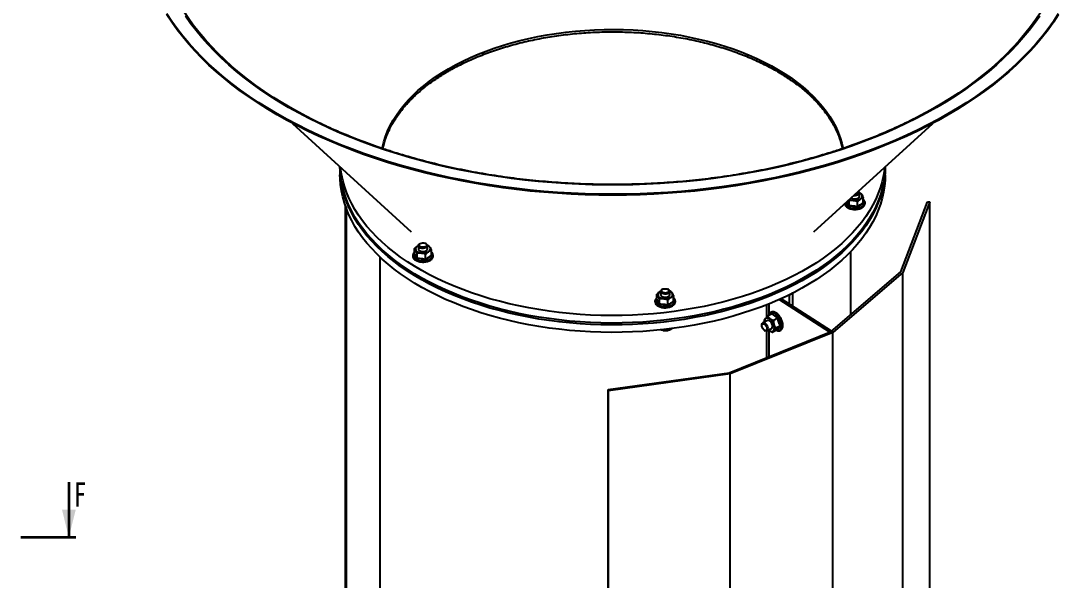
# Paper-space layout 'Sheet8' of a CAD drawing. Header units: millimetres. Extents: x 2 to 418, y 2 to 295.
# Drawn here: x 133.2 to 246.5, y 166.7 to 227.7 of the extents above; entities that cross this region are included whole.
import ezdxf

# ---------------------------------------------------------------- set-up
doc = ezdxf.new("R2010")
doc.units = ezdxf.units.MM
doc.linetypes.add('CENTER', pattern=[10.16, 6.35, -1.27, 1.27, -1.27])
doc.styles.add('SLDTEXTSTYLE0', font='TXT', dxfattribs={"width": 0.75})

psp = doc.layouts.new('Sheet8')

# ---------------------------------------------------------------- linework, layer by layer
at = {"color": 7, "linetype": 'Continuous', "lineweight": 25}
for p, q in [((162.89715, 216.555438), (175.851429, 204.744311)), ((219.798936, 204.744311), (232.753214, 216.555438)), ((168.075182, 211.755396), (168.075182, 210.938855)), ((227.575182, 210.938855), (227.575182, 211.755396)), ((224.133785, 208.666602), (224.106095, 208.671385)), ((224.763194, 208.607618), (224.763194, 208.945411)), ((225.18142, 207.877507), (225.18142, 208.414815)), ((168.664212, 207.535166), (168.66524, 207.535291)), ((168.664212, 207.535166), (168.767416, 207.252738)), ((168.664212, 123.839733), (168.664212, 207.535166)), ((168.767416, 207.252738), (168.768444, 207.252863)), ((168.767416, 123.557305), (168.767416, 207.252738)), ((223.63734, 207.585167), (223.63734, 208.122475)), ((224.555566, 207.474018), (224.555566, 208.011327)), ((229.259179, 200.351211), (232.18965, 208.013811)), ((232.433772, 207.982698), (229.493067, 200.293337)), ((232.18965, 208.013811), (232.433772, 207.982698)), ((232.433772, 126.328616), (232.433772, 207.982698)), ((176.209648, 202.359723), (176.209648, 202.897031)), ((176.522575, 203.18043), (176.632392, 203.228331)), ((176.627874, 203.205329), (176.627874, 202.867537)), ((176.835305, 203.444648), (176.774263, 203.409398)), ((177.481485, 203.409398), (177.420443, 203.444648)), ((177.627874, 202.867537), (177.627874, 203.205329)), ((178.046099, 202.137425), (178.046099, 202.674734)), ((172.436664, 201.986509), (172.436664, 124.106209)), ((176.161925, 202.314449), (176.208182, 202.353154)), ((176.50202, 201.845086), (176.50202, 202.382394)), ((177.420245, 201.733937), (177.420245, 202.271245)), ((223.825182, 195.692226), (223.825182, 202.591856)), ((221.677854, 193.851156), (229.259179, 200.351211)), ((229.493067, 200.293337), (221.859251, 193.748278)), ((229.493067, 118.639256), (229.493067, 200.293337)), ((203.072323, 198.24506), (202.960587, 198.195435)), ((203.065886, 198.220335), (203.065886, 197.882542)), ((203.273317, 198.459654), (203.212275, 198.424403)), ((203.919497, 198.424403), (203.858455, 198.459654)), ((204.065886, 197.882542), (204.065886, 198.220335)), ((204.214535, 198.226862), (204.148367, 198.217232)), ((202.599937, 197.329455), (202.646194, 197.368159)), ((202.64766, 197.374728), (202.64766, 197.912037)), ((202.940032, 196.860091), (202.940032, 197.397399)), ((203.858257, 196.748942), (203.858257, 197.28625)), ((204.484111, 197.152431), (204.484111, 197.689739)), ((221.535, 193.792981), (216.012363, 197.347573)), ((221.721109, 193.889343), (216.210033, 197.436495)), ((217.13072, 197.864579), (217.124407, 197.868643)), ((217.13072, 197.864579), (217.502938, 198.057305)), ((217.13072, 196.843903), (217.13072, 197.864579)), ((217.502938, 198.057305), (217.502237, 198.057756)), ((217.502938, 196.604329), (217.502938, 198.057305)), ((214.626871, 196.765698), (214.626871, 195.41041)), ((214.85807, 196.857966), (214.85807, 195.581787)), ((214.718351, 195.060201), (214.224278, 194.804382)), ((215.229243, 195.773971), (214.739381, 195.520333)), ((214.913548, 195.680044), (214.888623, 195.597606)), ((215.854746, 195.3298), (215.364884, 195.076162)), ((203.808708, 193.93814), (203.355595, 193.948973)), ((203.808708, 194.1155), (203.808708, 193.93814)), ((204.289009, 194.182701), (204.14041, 194.070371)), ((210.554331, 189.360046), (221.677854, 193.851156)), ((221.859251, 193.748278), (210.658711, 189.226072)), ((214.122104, 194.616138), (214.115174, 194.538717)), ((214.404155, 193.980596), (214.471379, 193.94157)), ((214.626871, 193.899814), (214.626871, 191.004329)), ((214.684075, 193.916358), (215.178148, 194.172177)), ((214.85807, 194.006448), (214.85807, 191.097676)), ((214.91881, 193.972675), (214.868082, 194.011632)), ((214.875411, 194.015427), (214.91881, 193.972675)), ((215.795867, 194.042773), (215.306005, 193.789135)), ((216.138058, 194.464202), (215.648196, 194.210563)), ((215.857134, 194.021884), (215.810024, 194.046638)), ((221.535, 193.792981), (221.721109, 193.889343)), ((221.721109, 193.888241), (221.721109, 193.889343)), ((221.859251, 112.094196), (221.859251, 193.748278)), ((197.334896, 187.532793), (210.554331, 189.360046)), ((210.658711, 189.226072), (197.39311, 187.392438)), ((210.658711, 107.571991), (210.658711, 189.226072)), ((197.39311, 187.392438), (197.334896, 187.532793)), ((197.334896, 105.878711), (197.334896, 187.532793)), ((197.39311, 105.738357), (197.39311, 187.392438))]:
    psp.add_line(p, q, dxfattribs=at)
at = {"color": 8, "linetype": 'Continuous', "lineweight": 25}
for p, q in [((225.18142, 207.91759), (225.229143, 207.82068)), ((178.046099, 202.177508), (178.093822, 202.080598)), ((204.484111, 197.192513), (204.531834, 197.095603)), ((215.172474, 195.744578), (215.261061, 195.843057))]:
    psp.add_line(p, q, dxfattribs=at)
at = {"color": 7, "linetype": 'Continuous', "lineweight": 35}
psp.add_line((138.487671, 177.42143), (138.487671, 171.42143), dxfattribs=at)
at = {"color": 7, "linetype": 'CENTER', "lineweight": 35}
psp.add_line((133.237671, 171.42143), (139.237671, 171.42143), dxfattribs=at)
at = {"color": 7, "linetype": 'Continuous', "lineweight": 25, "flags": 128}
for points in [[(244.665934, 228.857774), (244.543879, 228.664772), (244.00971, 227.866184), (243.43459, 227.077132), (242.81903, 226.298314), (242.163574, 225.530422), (241.468805, 224.774137), (240.735339, 224.030129), (239.963825, 223.299057), (239.154949, 222.58157), (238.309426, 221.878304), (237.428007, 221.189883), (236.511473, 220.516917), (235.560638, 219.860002), (234.576343, 219.219722), (233.559462, 218.596644), (232.510897, 217.99132), (231.431577, 217.404287), (230.678857, 217.014956)], [(246.454275, 228.483515), (245.918917, 227.671342), (245.342866, 226.868503), (244.72661, 226.075675), (244.070671, 225.293529), (243.375604, 224.522728), (242.641997, 223.763923), (241.87047, 223.017757), (241.061676, 222.28486), (240.2163, 221.565854), (239.335057, 220.861345), (238.418693, 220.171931), (237.467982, 219.498195), (236.48373, 218.840706), (235.466768, 218.200022), (234.417958, 217.576683), (233.338187, 216.971218), (232.228368, 216.384138), (231.089441, 215.815942), (229.922369, 215.267108), (228.728139, 214.738102), (227.507763, 214.229371), (226.262272, 213.741346), (224.99272, 213.274439), (223.700182, 212.829047), (222.385751, 212.405544), (221.05054, 212.00429), (219.695677, 211.625625), (218.32231, 211.269868), (216.9316, 210.937321), (215.524725, 210.628265), (214.102873, 210.342961), (212.667249, 210.081652), (211.219068, 209.844557), (209.759553, 209.631879), (208.289942, 209.443795), (206.811475, 209.280467), (205.325406, 209.142031), (203.83299, 209.028605), (202.335492, 208.940286), (200.834177, 208.877147), (199.330316, 208.839242), (197.825182, 208.826604), (196.320048, 208.839242), (194.816187, 208.877147), (193.314872, 208.940286), (191.817374, 209.028605), (190.324958, 209.142031), (188.838889, 209.280467), (187.360423, 209.443795), (185.890811, 209.631879), (184.431297, 209.844557), (182.983115, 210.081652), (181.547491, 210.342961), (180.12564, 210.628265), (178.718764, 210.937321), (177.328054, 211.269868), (175.954687, 211.625625), (174.599825, 212.00429), (173.264613, 212.405544), (171.950182, 212.829047), (170.657644, 213.274439), (169.388093, 213.741346), (168.142602, 214.229371), (166.922225, 214.738102), (165.727996, 215.267108), (164.560923, 215.815942), (163.421996, 216.384138), (162.312177, 216.971218), (161.232406, 217.576683), (160.183596, 218.200022), (159.166635, 218.840706), (158.182382, 219.498195), (157.231672, 220.171931), (156.315307, 220.861345), (155.434064, 221.565854), (154.588688, 222.28486), (153.779894, 223.017757), (153.008368, 223.763923), (152.27476, 224.522728), (151.579693, 225.293529), (150.923754, 226.075675), (150.307499, 226.868503), (149.731448, 227.671342), (149.196089, 228.483515)], [(246.454275, 228.381447), (245.918917, 227.569275), (245.342866, 226.766435), (244.72661, 225.973607), (244.070671, 225.191462), (243.375604, 224.420661), (242.641997, 223.661856), (241.87047, 222.915689), (241.061676, 222.182793), (240.2163, 221.463786), (239.335057, 220.759278), (238.418693, 220.069864), (237.467982, 219.396127), (236.48373, 218.738639), (235.466768, 218.097954), (234.417958, 217.474615), (233.338187, 216.86915), (232.228368, 216.282071), (231.089441, 215.713874), (229.922369, 215.16504), (228.728139, 214.636034), (227.507763, 214.127304), (226.262272, 213.639278), (224.99272, 213.172372), (223.700182, 212.726979), (222.385751, 212.303476), (221.05054, 211.902223), (219.695677, 211.523557), (218.32231, 211.1678), (216.9316, 210.835253), (215.524725, 210.526197), (214.102873, 210.240894), (212.667249, 209.979584), (211.219068, 209.74249), (209.759553, 209.529811), (208.289942, 209.341728), (206.811475, 209.178399), (205.325406, 209.039963), (203.83299, 208.926538), (202.335492, 208.838218), (200.834177, 208.775079), (199.330316, 208.737175), (197.825182, 208.724536), (196.320048, 208.737175), (194.816187, 208.775079), (193.314872, 208.838218), (191.817374, 208.926538), (190.324958, 209.039963), (188.838889, 209.178399), (187.360423, 209.341728), (185.890811, 209.529811), (184.431297, 209.74249), (182.983115, 209.979584), (181.547491, 210.240894), (180.12564, 210.526197), (178.718764, 210.835253), (177.328054, 211.1678), (175.954687, 211.523557), (174.599825, 211.902223), (173.264613, 212.303476), (171.950182, 212.726979), (170.657644, 213.172372), (169.388093, 213.639278), (168.142602, 214.127304), (166.922225, 214.636034), (165.727996, 215.16504), (164.560923, 215.713874), (163.421996, 216.282071), (162.312177, 216.86915), (161.232406, 217.474615), (160.183596, 218.097954), (159.166635, 218.738639), (158.182382, 219.396127), (157.231672, 220.069864), (156.315307, 220.759278), (155.434064, 221.463786), (154.588688, 222.182793), (153.779894, 222.915689), (153.008368, 223.661856), (152.27476, 224.420661), (151.579693, 225.191462), (150.923754, 225.973607), (150.307499, 226.766435), (149.731448, 227.569275), (149.196089, 228.381447)], [(165.927204, 216.542844), (165.047886, 216.97633), (163.946126, 217.549302), (162.874406, 218.140957), (161.833676, 218.75077), (160.824858, 219.378202), (159.848847, 220.022694), (158.906509, 220.683677), (157.99868, 221.360563), (157.126163, 222.052753), (156.289732, 222.759633), (155.490131, 223.480576), (154.728066, 224.214943), (154.004214, 224.962083), (153.319217, 225.721334), (152.673683, 226.492021), (152.068183, 227.273462), (151.503254, 228.064965), (151.091748, 228.687849)], [(244.432414, 228.250905), (243.875509, 227.458186), (243.278157, 226.675343), (242.640882, 225.903062), (241.964244, 225.142022), (241.248838, 224.392892), (240.495292, 223.656329), (239.704268, 222.932981), (238.87646, 222.223482), (238.012595, 221.528456), (237.113433, 220.848513), (236.179763, 220.184251), (235.212405, 219.536253), (234.212209, 218.905088), (233.180053, 218.291311), (232.116844, 217.69546), (231.023515, 217.118059), (229.901028, 216.559615), (228.750368, 216.020619), (227.572545, 215.501543), (226.368594, 215.002845), (225.139573, 214.524961), (223.886561, 214.068313), (222.610658, 213.6333), (221.312986, 213.220305), (219.994684, 212.82969), (218.656909, 212.461799), (217.300838, 212.116955), (215.92766, 211.795461), (214.538583, 211.497599), (213.134826, 211.22363), (211.717622, 210.973796), (210.288216, 210.748315), (208.847863, 210.547387), (207.397829, 210.371186), (205.939387, 210.219869), (204.473817, 210.093568), (203.002409, 209.992393), (201.526453, 209.916434), (200.047246, 209.865758), (198.566087, 209.840409), (197.084277, 209.840409), (195.603119, 209.865758), (194.123912, 209.916434), (192.647956, 209.992393), (191.176547, 210.093568), (189.710978, 210.219869), (188.252536, 210.371186), (186.802501, 210.547387), (185.362149, 210.748315), (183.932742, 210.973796), (182.515538, 211.22363), (181.111781, 211.497599), (179.722704, 211.795461), (178.349527, 212.116955), (176.993455, 212.461799), (175.655681, 212.82969), (174.337379, 213.220305), (173.039706, 213.6333), (171.763804, 214.068313), (170.510791, 214.524961), (169.28177, 215.002845), (168.07782, 215.501543), (166.899997, 216.020619), (165.749336, 216.559615), (164.626849, 217.118059), (163.533521, 217.69546), (162.470312, 218.291311), (161.438156, 218.905088), (160.43796, 219.536253), (159.470602, 220.184251), (158.536931, 220.848513), (157.637769, 221.528456), (156.773905, 222.223482), (155.946097, 222.932981), (155.155072, 223.656329), (154.401526, 224.392892), (153.68612, 225.142022), (153.009482, 225.903062), (152.372208, 226.675343), (151.774856, 227.458186), (151.217951, 228.250905)], [(227.57487, 211.834057), (227.558967, 211.18844), (227.499032, 210.527365), (227.395009, 209.868114), (227.247056, 209.211668), (227.05539, 208.559001), (226.820296, 207.911082), (226.542125, 207.268876), (226.221289, 206.633334), (225.858265, 206.005403), (225.453592, 205.386014), (225.007872, 204.776089), (224.521767, 204.176532), (223.995998, 203.588236), (223.431347, 203.012073), (222.828654, 202.4489), (222.188813, 201.899554), (221.512774, 201.364851), (220.801544, 200.845585), (220.056177, 200.342528), (219.277781, 199.856427), (218.467514, 199.388004), (217.626578, 198.937955), (216.756223, 198.506949), (215.857743, 198.095626), (214.932472, 197.704598), (213.981784, 197.334445), (213.007092, 196.985717), (212.009845, 196.658932), (210.991523, 196.354576), (209.953641, 196.073102), (208.897739, 195.814926), (207.825386, 195.580433), (206.738177, 195.369971), (205.637725, 195.183853), (204.525666, 195.022355), (203.403653, 194.885718), (202.273351, 194.774144), (201.136441, 194.687799), (199.994611, 194.626811), (198.849558, 194.591271), (197.702983, 194.581232), (196.55659, 194.596708), (195.412082, 194.637677), (194.271158, 194.704078), (193.135515, 194.795812), (192.006839, 194.912743), (190.886808, 195.054696), (189.777085, 195.221463), (188.679319, 195.412793), (187.595141, 195.628404), (186.526161, 195.867974), (185.473969, 196.131149), (184.440127, 196.417536), (183.426171, 196.726711), (182.433607, 197.058214), (181.463911, 197.411553), (180.518523, 197.786202), (179.598847, 198.181605), (178.70625, 198.597175), (177.842058, 199.032294), (177.007555, 199.486315), (176.203981, 199.958565), (175.432529, 200.448341), (174.694346, 200.954917), (173.990529, 201.477538), (173.322122, 202.015429), (172.69012, 202.567791), (172.095461, 203.133803), (171.539028, 203.712624), (171.021649, 204.303394), (170.544092, 204.905236), (170.107066, 205.517255), (169.711221, 206.138541), (169.357145, 206.768173), (169.045364, 207.405214), (168.776341, 208.048719), (168.550475, 208.69773), (168.368104, 209.351284), (168.229496, 210.00841), (168.134859, 210.668132), (168.084333, 211.329468), (168.075494, 211.834057)], [(227.574383, 211.833613), (227.558967, 211.392575), (227.499032, 210.7315), (227.395009, 210.07225), (227.247056, 209.415803), (227.05539, 208.763136), (226.820296, 208.115218), (226.542125, 207.473011), (226.221289, 206.83747), (225.858265, 206.209538), (225.453592, 205.59015), (225.007872, 204.980224), (224.521767, 204.380667), (223.995998, 203.792371), (223.431347, 203.216208), (222.828654, 202.653036), (222.188813, 202.10369), (221.512774, 201.568986), (220.801544, 201.04972), (220.056177, 200.546663), (219.277781, 200.060562), (218.467514, 199.592139), (217.626578, 199.14209), (216.756223, 198.711084), (215.857743, 198.299762), (214.932472, 197.908733), (213.981784, 197.53858), (213.007092, 197.189852), (212.009845, 196.863068), (210.991523, 196.558712), (209.953641, 196.277237), (208.897739, 196.019061), (207.825386, 195.784568), (206.738177, 195.574106), (205.637725, 195.387988), (204.525666, 195.226491), (203.403653, 195.089853), (202.273351, 194.978279), (201.136441, 194.891934), (199.994611, 194.830946), (198.849558, 194.795406), (197.702983, 194.785367), (196.55659, 194.800843), (195.412082, 194.841812), (194.271158, 194.908213), (193.135515, 194.999947), (192.006839, 195.116878), (190.886808, 195.258832), (189.777085, 195.425598), (188.679319, 195.616928), (187.595141, 195.832539), (186.526161, 196.07211), (185.473969, 196.335284), (184.440127, 196.621672), (183.426171, 196.930846), (182.433607, 197.262349), (181.463911, 197.615688), (180.518523, 197.990337), (179.598847, 198.38574), (178.70625, 198.80131), (177.842058, 199.236429), (177.007555, 199.690451), (176.203981, 200.1627), (175.432529, 200.652477), (174.694346, 201.159052), (173.990529, 201.681673), (173.322122, 202.219564), (172.69012, 202.771926), (172.095461, 203.337938), (171.539028, 203.916759), (171.021649, 204.507529), (170.544092, 205.109371), (170.107066, 205.72139), (169.711221, 206.342677), (169.357145, 206.972308), (169.045364, 207.60935), (168.776341, 208.252854), (168.550475, 208.901865), (168.368104, 209.555419), (168.229496, 210.212545), (168.134859, 210.872267), (168.084333, 211.533604), (168.075982, 211.833613)], [(227.526061, 211.789555), (227.499032, 211.548041), (227.395009, 210.88879), (227.247056, 210.232344), (227.05539, 209.579677), (226.820296, 208.931758), (226.542125, 208.289552), (226.221289, 207.65401), (225.858265, 207.026079), (225.453592, 206.40669), (225.007872, 205.796765), (224.521767, 205.197208), (223.995998, 204.608912), (223.431347, 204.032749), (222.828654, 203.469576), (222.188813, 202.92023), (221.512774, 202.385527), (220.801544, 201.866261), (220.056177, 201.363204), (219.277781, 200.877103), (218.467514, 200.40868), (217.626578, 199.958631), (216.756223, 199.527625), (215.857743, 199.116302), (214.932472, 198.725274), (213.981784, 198.355121), (213.007092, 198.006393), (212.009845, 197.679608), (210.991523, 197.375252), (209.953641, 197.093778), (208.897739, 196.835602), (207.825386, 196.601109), (206.738177, 196.390647), (205.637725, 196.204529), (204.525666, 196.043031), (203.403653, 195.906394), (202.273351, 195.79482), (201.136441, 195.708475), (199.994611, 195.647487), (198.849558, 195.611947), (197.702983, 195.601908), (196.55659, 195.617384), (195.412082, 195.658353), (194.271158, 195.724754), (193.135515, 195.816488), (192.006839, 195.933419), (190.886808, 196.075372), (189.777085, 196.242139), (188.679319, 196.433469), (187.595141, 196.64908), (186.526161, 196.88865), (185.473969, 197.151825), (184.440127, 197.438212), (183.426171, 197.747387), (182.433607, 198.07889), (181.463911, 198.432229), (180.518523, 198.806878), (179.598847, 199.202281), (178.70625, 199.617851), (177.842058, 200.05297), (177.007555, 200.506991), (176.203981, 200.979241), (175.432529, 201.469017), (174.694346, 201.975593), (173.990529, 202.498214), (173.322122, 203.036105), (172.69012, 203.588467), (172.095461, 204.154479), (171.539028, 204.7333), (171.021649, 205.32407), (170.544092, 205.925912), (170.107066, 206.537931), (169.711221, 207.159217), (169.357145, 207.788849), (169.045364, 208.42589), (168.776341, 209.069395), (168.550475, 209.718406), (168.368104, 210.37196), (168.229496, 211.029086), (168.134859, 211.688808), (168.124303, 211.789555)], [(227.575182, 210.938855), (227.558967, 210.371899), (227.499032, 209.710824), (227.395009, 209.051574), (227.247056, 208.395127), (227.05539, 207.74246), (226.820296, 207.094542), (226.542125, 206.452335), (226.221289, 205.816794), (225.858265, 205.188862), (225.453592, 204.569474), (225.007872, 203.959548), (224.521767, 203.359991), (223.995998, 202.771695), (223.431347, 202.195532), (222.828654, 201.63236), (222.188813, 201.083014), (221.512774, 200.54831), (220.801544, 200.029044), (220.056177, 199.525987), (219.277781, 199.039886), (218.467514, 198.571463), (217.626578, 198.121414), (216.756223, 197.690408), (215.857743, 197.279086), (214.932472, 196.888057), (213.981784, 196.517904), (213.007092, 196.169176), (212.009845, 195.842391), (210.991523, 195.538036), (209.953641, 195.256561), (208.897739, 194.998385), (207.825386, 194.763892), (206.738177, 194.55343), (205.637725, 194.367312), (204.525666, 194.205815), (203.403653, 194.069177), (202.273351, 193.957603), (201.136441, 193.871258), (199.994611, 193.81027), (198.849558, 193.77473), (197.702983, 193.764691), (196.55659, 193.780167), (195.412082, 193.821136), (194.271158, 193.887537), (193.135515, 193.979271), (192.006839, 194.096202), (190.886808, 194.238156), (189.777085, 194.404922), (188.679319, 194.596252), (187.595141, 194.811863), (186.526161, 195.051434), (185.473969, 195.314608), (184.440127, 195.600996), (183.426171, 195.91017), (182.433607, 196.241673), (181.463911, 196.595012), (180.518523, 196.969661), (179.598847, 197.365064), (178.70625, 197.780634), (177.842058, 198.215753), (177.007555, 198.669775), (176.203981, 199.142024), (175.432529, 199.631801), (174.694346, 200.138376), (173.990529, 200.660997), (173.322122, 201.198888), (172.69012, 201.75125), (172.095461, 202.317262), (171.539028, 202.896083), (171.021649, 203.486853), (170.544092, 204.088695), (170.107066, 204.700714), (169.711221, 205.322001), (169.357145, 205.951632), (169.045364, 206.588674), (168.776341, 207.232178), (168.550475, 207.881189), (168.368104, 208.534743), (168.229496, 209.191869), (168.134859, 209.851591), (168.084333, 210.512928), (168.075182, 210.938855)], [(223.854121, 208.441646), (223.855128, 208.440821), (223.958421, 208.378796), (224.088795, 208.337102), (224.234665, 208.319445), (224.38307, 208.327393), (224.520824, 208.36024), (224.635686, 208.415069), (224.71745, 208.487006), (224.758852, 208.56966), (224.763194, 208.607618)], [(224.62509, 209.144581), (224.686556, 209.098979), (224.746157, 209.020117), (224.762845, 208.934618), (224.735136, 208.850078), (224.665493, 208.774008), (224.560104, 208.713169), (224.428334, 208.672965), (224.28189, 208.656969), (224.133785, 208.666602)], [(224.618306, 209.138395), (224.6297, 209.126648), (224.672139, 209.051947), (224.670263, 208.973339), (224.624274, 208.899341), (224.539157, 208.837973), (224.424135, 208.795886), (224.291673, 208.777638), (224.223236, 208.778189)], [(176.631239, 203.23876), (176.5985, 203.223363), (176.522575, 203.18043)], [(176.627874, 202.867537), (176.627952, 202.862425), (176.652772, 202.777586), (176.719807, 202.70074), (176.823101, 202.638714), (176.953475, 202.59702), (177.099345, 202.579363), (177.24775, 202.587311), (177.385503, 202.620159), (177.500365, 202.674987), (177.58213, 202.746924), (177.623531, 202.829578), (177.627874, 202.867537)], [(177.481485, 203.409398), (177.551236, 203.358897), (177.610837, 203.280036), (177.627524, 203.194537), (177.599815, 203.109996), (177.530173, 203.033927), (177.424784, 202.973087), (177.293013, 202.932883), (177.146569, 202.916887), (176.998464, 202.926521), (176.861858, 202.960928), (176.748888, 203.017051), (176.669593, 203.089903), (176.631018, 203.173011), (176.636591, 203.258992), (176.685816, 203.340204), (176.77432, 203.409431), (176.77432, 203.409431)], [(176.835353, 203.444676), (176.946184, 203.490358), (177.076704, 203.51279), (177.212769, 203.509541), (177.339634, 203.480963), (177.443552, 203.430154), (177.513261, 203.362619), (177.541208, 203.285676), (177.524363, 203.207664), (177.464553, 203.137036), (177.368258, 203.081446), (177.245914, 203.046918), (177.110778, 203.037194), (176.977495, 203.053327), (176.860508, 203.09357), (176.772494, 203.15356), (176.722991, 203.226798), (176.717363, 203.305347), (176.756221, 203.380694), (176.835353, 203.444676)], [(202.960587, 198.195435), (203.036512, 198.238368), (203.069251, 198.253765)], [(203.919497, 198.424403), (203.944872, 198.408613), (204.024167, 198.335761), (204.062742, 198.252652), (204.057169, 198.166672), (204.007944, 198.08546), (203.919439, 198.016233), (203.79952, 197.96514), (203.658842, 197.936723), (203.509904, 197.933506), (203.36594, 197.955775), (203.239742, 198.001551), (203.142524, 198.066767), (203.082923, 198.145628), (203.082923, 198.145628)], [(203.166294, 198.229002), (203.15318, 198.307252), (203.184788, 198.383721), (203.257694, 198.450122), (203.363998, 198.499259), (203.492179, 198.525808), (203.628348, 198.526891), (203.757748, 198.502391), (203.866356, 198.454964), (203.942404, 198.389748), (203.977651, 198.313811), (203.968276, 198.235382), (203.915296, 198.162959), (203.824452, 198.104391), (203.705588, 198.066025), (203.571586, 198.052018), (203.436966, 198.063888), (203.316316, 198.100349), (203.222711, 198.15745), (203.166294, 198.229002)], [(202.64766, 197.515973), (202.561654, 197.431532), (202.484842, 197.306251), (202.449545, 197.174333), (202.455759, 197.043789), (202.500406, 196.91951), (202.580856, 196.804063), (202.696037, 196.699225), (202.843093, 196.60876), (203.01637, 196.536588), (203.208773, 196.48545), (203.413397, 196.456826), (203.623183, 196.451489), (203.830993, 196.469573), (204.029725, 196.510579), (204.212668, 196.573453), (204.373609, 196.656728), (204.506758, 196.758629), (204.606257, 196.876558), (204.666462, 197.005546), (204.684548, 197.137754), (204.662256, 197.26615), (204.60285, 197.386931), (204.532065, 197.470202), (204.532065, 197.470202)], [(203.065886, 197.882542), (203.072868, 197.834474), (203.119314, 197.752718), (203.20544, 197.682498), (203.323594, 197.630052), (203.463276, 197.600042), (203.612075, 197.595132), (203.756771, 197.615761), (203.884505, 197.660094), (203.983929, 197.724192), (204.046207, 197.802361), (204.065886, 197.882542)], [(214.122104, 194.616138), (214.124059, 194.633697), (214.153391, 194.731109), (214.209449, 194.79558), (214.287253, 194.821381), (214.379888, 194.806219), (214.479125, 194.751441), (214.576144, 194.661915), (214.662326, 194.545595), (214.730013, 194.412817), (214.773191, 194.275379), (214.788023, 194.145493)], [(214.493842, 195.271074), (214.536411, 195.313109), (214.586026, 195.343219), (214.641839, 195.36089), (214.702894, 195.365819), (214.768148, 195.357922), (214.836483, 195.337333), (214.906731, 195.304406), (214.977689, 195.259702)], [(215.178148, 194.172177), (215.197581, 194.18421), (215.251942, 194.251158), (215.279318, 194.350541), (215.277278, 194.473528), (215.246001, 194.609191), (215.188269, 194.745476), (215.109209, 194.870273), (215.015848, 194.972493), (214.91648, 195.043055), (214.819935, 195.075687), (214.734791, 195.067491), (214.718351, 195.060201)], [(214.666138, 194.149317), (214.651172, 194.049268), (214.607895, 193.979328), (214.540998, 193.947073), (214.457729, 193.956001), (214.367112, 194.005143), (214.278967, 194.089174), (214.202846, 194.198988), (214.146997, 194.322685), (214.117473, 194.446861), (214.117473, 194.558059), (214.146997, 194.644229), (214.202846, 194.696033), (214.278967, 194.707857), (214.367112, 194.678421), (214.457729, 194.610914), (214.540998, 194.512651), (214.607895, 194.394281), (214.651172, 194.268631), (214.666138, 194.149317)], [(214.788023, 194.145493), (214.773191, 194.034699), (214.730013, 193.952843), (214.662326, 193.907198), (214.576144, 193.901818), (214.479125, 193.937183), (214.471379, 193.94157)], [(214.91881, 193.972675), (214.989768, 193.927972), (215.060016, 193.895044), (215.128351, 193.874456), (215.193605, 193.866558), (215.254661, 193.871487), (215.310473, 193.889158), (215.360089, 193.919269), (215.402657, 193.961304)]]:
    psp.add_lwpolyline(points, dxfattribs=at)
at = {"color": 8, "linetype": 'Continuous', "lineweight": 25, "flags": 128}
for points in [[(179.933045, 222.513683), (180.692818, 222.93441), (181.482251, 223.336526), (182.299976, 223.719338), (183.144578, 224.08218), (184.014595, 224.424426), (184.90852, 224.745483), (185.824807, 225.044796), (186.761869, 225.321845), (187.718083, 225.576151), (188.691794, 225.807274), (189.681317, 226.014815), (190.684939, 226.198413), (191.700921, 226.357751), (192.727506, 226.492552), (193.762916, 226.602585), (194.805358, 226.687657), (195.853029, 226.747623), (196.904113, 226.782377), (197.956792, 226.79186), (199.009243, 226.776056), (200.059644, 226.734992), (201.106177, 226.668738), (202.14703, 226.57741), (203.180401, 226.461166), (204.204502, 226.320206), (205.217558, 226.154776), (206.217817, 225.965161), (207.203547, 225.75169), (208.173041, 225.514731), (209.124621, 225.254696), (210.056639, 224.972035), (210.967483, 224.667237), (211.855575, 224.340829), (212.719377, 223.993377), (213.557396, 223.625482), (214.368178, 223.237781), (215.150322, 222.830945), (215.902473, 222.405678), (216.623329, 221.962718), (217.311641, 221.50283), (217.966219, 221.02681), (218.58593, 220.535484), (219.169699, 220.029701), (219.716517, 219.510337), (220.225438, 218.978291), (220.695579, 218.434484), (221.126128, 217.879858), (221.516338, 217.315372), (221.865534, 216.742005), (222.173113, 216.160748), (222.43854, 215.572608), (222.661357, 214.978603), (222.841179, 214.379761), (222.970535, 213.814356)], [(172.678864, 213.809388), (172.702726, 213.928079), (172.850092, 214.529868), (173.040694, 215.127598), (173.274203, 215.720233), (173.550214, 216.306747), (173.86825, 216.886125), (174.227759, 217.457365), (174.62812, 218.019476), (175.068639, 218.571487), (175.548555, 219.112441), (176.067035, 219.641402), (176.623182, 220.157455), (177.216034, 220.659705), (177.844564, 221.147283), (178.507684, 221.619346), (179.204246, 222.075075), (179.933045, 222.513683)], [(223.201621, 207.846726), (223.248504, 207.721448), (223.339866, 207.603858), (223.471583, 207.499803), (223.637897, 207.413832), (223.831539, 207.349701), (224.044046, 207.310213), (224.266132, 207.297094), (224.488089, 207.310918), (224.700217, 207.35108), (224.893245, 207.415825), (225.058737, 207.502324), (225.18946, 207.606795), (225.2797, 207.724673), (225.325515, 207.850807), (225.3249, 207.979683), (225.277885, 208.105669), (225.186522, 208.223259), (225.18142, 208.228274)], [(176.209648, 202.488193), (176.201608, 202.48024), (176.111368, 202.362362), (176.065553, 202.236228), (176.066168, 202.107352), (176.113183, 201.981366), (176.204546, 201.863776), (176.336262, 201.759721), (176.502576, 201.67375), (176.696218, 201.609619), (176.908726, 201.570131), (177.130811, 201.557013), (177.352768, 201.570836), (177.564897, 201.610999), (177.757925, 201.675744), (177.923416, 201.762242), (178.054139, 201.866713), (178.14438, 201.984592), (178.190194, 202.110725), (178.18958, 202.239602), (178.142564, 202.365588), (178.051202, 202.483178), (178.046099, 202.488193)], [(202.64766, 197.503198), (202.63962, 197.495246), (202.54938, 197.377367), (202.503565, 197.251234), (202.50418, 197.122357), (202.551195, 196.996371), (202.642558, 196.878781), (202.774275, 196.774727), (202.940588, 196.688755), (203.13423, 196.624624), (203.346738, 196.585136), (203.568823, 196.572018), (203.790781, 196.585842), (204.002909, 196.626004), (204.195937, 196.690749), (204.361428, 196.777247), (204.492151, 196.881719), (204.582392, 196.999597), (204.628206, 197.125731), (204.627592, 197.254607), (204.580576, 197.380593), (204.489214, 197.498183), (204.484273, 197.50304)], [(215.715281, 194.001048), (215.835253, 193.965544), (215.968196, 193.962419), (216.084218, 194.002187), (216.178248, 194.083108), (216.246176, 194.201647), (216.285033, 194.352623), (216.293122, 194.529437), (216.270089, 194.724361), (216.21694, 194.928877), (216.135998, 195.134046), (216.030801, 195.330901), (215.905947, 195.51084), (215.766892, 195.665996), (215.619713, 195.789591), (215.470843, 195.876221), (215.326789, 195.922101), (215.193846, 195.925225), (215.077824, 195.885457), (214.983794, 195.804536), (214.915866, 195.685997), (214.913548, 195.680044)]]:
    psp.add_lwpolyline(points, dxfattribs=at)
at = {"color": 7, "linetype": 'Continuous', "lineweight": 25}
for centre, radius, start, end in [((224.546161, 208.436331), 0.583071, 32.98753778, 68.50289414), ((224.730029, 208.604831), 0.339615, 294.06094926, 26.01489171), ((224.206004, 209.21347), 1.070534, 240.495171, 264.12645571), ((224.269825, 209.344801), 1.208744, 261.75352034, 299.68824728), ((176.661039, 202.870323), 0.339615, 114.06094926, 206.01489171), ((176.990817, 203.207827), 0.799905, 217.45573215, 267.87324353), ((177.41084, 202.69625), 0.583071, 32.98753805, 68.50289744), ((177.594709, 202.86475), 0.339615, 294.06094926, 26.01489171), ((177.134505, 203.60472), 1.208744, 261.75352034, 299.68824728), ((203.099051, 197.885329), 0.339615, 114.06094926, 206.01489171), ((203.297343, 198.215534), 0.225528, 112.16008191, 198.05721796), ((203.848852, 197.711255), 0.583071, 32.98753781, 68.50289447), ((203.428829, 198.222833), 0.799905, 217.45573215, 267.87324353), ((203.572517, 198.619725), 1.208744, 261.75352034, 299.68824728), ((204.032721, 197.879755), 0.339615, 294.06094926, 26.01489171), ((214.951839, 194.97001), 0.548088, 146.68111253, 187.37491356), ((214.161769, 194.208464), 1.330724, 17.32839239, 52.18313504), ((214.777451, 194.312336), 0.717012, 330.6872746, 24.07405679)]:
    psp.add_arc(centre, radius, start, end, dxfattribs=at)
for points, knots in [([(172.757319, 213.789111), (172.764644, 213.828674), (172.806978, 214.057326), (172.92272, 214.472597), (173.10618, 215.03359), (173.331541, 215.589668), (173.594118, 216.140207), (173.894609, 216.684307), (174.232214, 217.221172), (174.606477, 217.750003), (175.016799, 218.270018), (175.462561, 218.780447), (175.943094, 219.280524), (176.457678, 219.769494), (177.005545, 220.246608), (177.585875, 220.711129), (178.197794, 221.162332), (178.840373, 221.5995), (179.41747, 221.962141), (179.904049, 222.249475), (180.40142, 222.530717), (181.017036, 222.858496), (181.774564, 223.231064), (182.557275, 223.58629), (183.363932, 223.92359), (184.193281, 224.242417), (185.044029, 224.542255), (185.914845, 224.822615), (186.804368, 225.083045), (187.711204, 225.32312), (188.633931, 225.542451), (189.571102, 225.740682), (190.521247, 225.917492), (191.482873, 226.072595), (192.454469, 226.205738), (193.43451, 226.316706), (194.421456, 226.40532), (195.413756, 226.471436), (196.40985, 226.514946), (197.408173, 226.53578), (198.407156, 226.533905), (199.405228, 226.509322), (200.400818, 226.462071), (201.392362, 226.392229), (202.3783, 226.299909), (203.357083, 226.185259), (204.327172, 226.048466), (205.287042, 225.88975), (206.235186, 225.709369), (207.170113, 225.507615), (208.090355, 225.284816), (208.994465, 225.041333), (209.881025, 224.777563), (210.748645, 224.493934), (211.595962, 224.190909), (212.421652, 223.868981), (213.224422, 223.528676), (214.003018, 223.170548), (214.756229, 222.795183), (215.482884, 222.403193), (216.181858, 221.995215), (216.852073, 221.571914), (217.492501, 221.133977), (218.10216, 220.682114), (218.680125, 220.217053), (219.225526, 219.73954), (219.737548, 219.250332), (220.215437, 218.750194), (220.658491, 218.2399), (221.066066, 217.720227), (221.437578, 217.191952), (221.772462, 216.655851), (222.070316, 216.112702), (222.330363, 215.563262), (222.55342, 215.008375), (222.734551, 214.448572), (222.847254, 214.041729), (222.887682, 213.821125), (222.893532, 213.789204)], [0, 0, 0, 0, 0.0028710407, 0.0165934094, 0.0303026912, 0.043996975, 0.0576754492, 0.0713382697, 0.0849863505, 0.0986211277, 0.1122443376, 0.1258578313, 0.1394634345, 0.1530628531, 0.1666576168, 0.1802490528, 0.1938382811, 0.2074262236, 0.2210136213, 0.2288297301, 0.2359728763, 0.2495597611, 0.2631482374, 0.2767377099, 0.29032835, 0.3039202627, 0.3175135, 0.331108072, 0.3447039557, 0.3583011029, 0.371899446, 0.3854989023, 0.3990993785, 0.412700773, 0.4263029784, 0.4399058829, 0.4535093718, 0.4671133285, 0.4807176349, 0.4943221718, 0.5079268195, 0.5215314546, 0.5351359197, 0.5487400941, 0.5623438572, 0.5759470886, 0.5895496685, 0.603151478, 0.6167524001, 0.6303523205, 0.643951129, 0.6575487211, 0.6711450008, 0.6847398833, 0.6983332992, 0.7119251993, 0.7255155614, 0.7391043976, 0.7526917643, 0.7662777741, 0.7798626095, 0.7934465397, 0.8070299398, 0.8206132238, 0.834196898, 0.8477817274, 0.8613686639, 0.8749588643, 0.888553699, 0.9021547473, 0.91576377, 0.9293826516, 0.9430133045, 0.9566575266, 0.9703168151, 0.9839921431, 0.9976837236, 1, 1, 1, 1]), ([(230.693862, 217.030035), (230.473237, 216.918004), (229.902477, 216.628179), (228.952476, 216.179952), (227.8482, 215.683701), (226.718968, 215.206217), (225.567053, 214.746986), (224.392998, 214.306622), (223.197834, 213.885415), (221.982483, 213.483725), (220.747917, 213.101871), (219.495114, 212.740165), (218.225071, 212.398898), (216.938796, 212.078346), (215.637313, 211.778769), (214.321656, 211.50041), (212.992872, 211.243493), (211.652018, 211.008226), (210.300159, 210.794799), (208.938373, 210.603385), (207.567742, 210.434139), (206.189356, 210.287197), (204.804313, 210.162678), (203.413714, 210.060682), (202.018667, 209.981293), (200.620281, 209.924574), (199.219669, 209.890572), (197.817945, 209.879313), (196.416226, 209.890807), (195.015627, 209.925044), (193.617263, 209.981998), (192.222248, 210.061621), (190.831691, 210.163851), (189.446698, 210.288604), (188.068373, 210.435779), (186.697812, 210.605258), (185.336105, 210.796904), (183.984337, 211.010561), (182.643582, 211.246058), (181.314908, 211.503204), (179.999373, 211.781791), (178.698021, 212.081594), (177.41189, 212.402369), (176.142001, 212.743858), (174.889365, 213.105784), (173.654976, 213.487853), (172.439821, 213.889759), (171.244845, 214.311162), (170.071077, 214.751775), (168.919147, 215.211034), (167.791098, 215.689344), (166.786587, 216.137474), (166.169579, 216.433846), (165.911085, 216.55801)], [0, 0, 0, 0, 0.0125098783, 0.0323631993, 0.0522171193, 0.072071691, 0.0919269505, 0.1117829195, 0.1316396076, 0.1514970142, 0.1713551304, 0.1912139398, 0.2110734206, 0.2309335458, 0.2507942847, 0.2706556033, 0.2905174651, 0.3103798313, 0.3302426617, 0.3501059147, 0.3699695478, 0.3898335176, 0.4096977801, 0.429562291, 0.4494270054, 0.4692918784, 0.4891568647, 0.5090219192, 0.5288869962, 0.5487520427, 0.5686170056, 0.5884818393, 0.6083464983, 0.628210937, 0.64807511, 0.667938972, 0.6878024781, 0.7076655837, 0.7275282445, 0.7473904171, 0.7672520591, 0.7871131292, 0.8069735876, 0.8268333967, 0.8466925213, 0.8665509293, 0.8864085928, 0.9062654885, 0.926121599, 0.9459769139, 0.9658314318, 0.985685161, 1, 1, 1, 1]), ([(224.76617, 208.978196), (224.77308, 208.976463), (224.815856, 208.965733), (224.855667, 208.945999), (224.889048, 208.929453)], [0, 0, 0, 0, 0.161516879, 1, 1, 1, 1]), ([(225.18142, 208.414815), (225.137551, 208.405982), (225.048777, 208.388106), (224.941953, 208.340454), (224.881371, 208.302742), (224.868493, 208.294725)], [0, 0, 0, 0, 0.4347938452, 0.8798476693, 1, 1, 1, 1]), ([(224.889048, 208.929453), (224.901391, 208.920154), (224.94816, 208.884916), (224.998315, 208.809386), (225.035234, 208.753788)], [0, 0, 0, 0, 0.2638982248, 1, 1, 1, 1]), ([(225.035234, 208.753788), (225.041628, 208.742215), (225.087974, 208.658328), (225.137471, 208.537207), (225.17804, 208.424227), (225.18142, 208.414815)], [0, 0, 0, 0, 0.1279440007, 0.92735582073, 1, 1, 1, 1]), ([(223.151289, 207.800835), (223.156242, 207.767687), (223.165088, 207.708483), (223.204002, 207.629387), (223.260547, 207.543972), (223.352241, 207.450139), (223.491061, 207.354894), (223.657815, 207.277027), (223.846295, 207.219386), (224.049323, 207.18395), (224.259676, 207.171766), (224.470116, 207.183167), (224.673462, 207.217828), (224.862814, 207.274823), (225.031731, 207.352734), (225.174225, 207.449738), (225.284458, 207.563356), (225.357001, 207.689836), (225.387702, 207.823064), (225.376801, 207.955455), (225.325468, 208.07986), (225.259484, 208.17598), (225.200408, 208.224423), (225.18142, 208.239993)], [0, 0, 0, 0, 0.0379923508, 0.0678553476, 0.0960940871, 0.1471215376, 0.1989493933, 0.2513665491, 0.3038225827, 0.3561781723, 0.4084584569, 0.46072952, 0.5130570804, 0.5655110488, 0.6181727532, 0.6710905137, 0.7241401374, 0.7766850833, 0.8278349297, 0.8774600426, 0.9266041022, 0.9764100015, 1, 1, 1, 1]), ([(223.601469, 208.21129), (223.610173, 208.191978), (223.62247, 208.164691), (223.633977, 208.132023), (223.63734, 208.122475)], [0, 0, 0, 0, 0.7077361917, 1, 1, 1, 1]), ([(223.63734, 207.585167), (223.636856, 207.579433), (223.635888, 207.56799), (223.628771, 207.548604), (223.618489, 207.529863), (223.609625, 207.518408), (223.604933, 207.513278), (223.604813, 207.513146)], [0, 0, 0, 0, 0.2361684306, 0.4713674043, 0.7324145802, 0.9931471434, 1, 1, 1, 1]), ([(224.570761, 207.396221), (224.532278, 207.406704), (224.339227, 207.459296), (224.013292, 207.518302), (223.731053, 207.51474), (223.604813, 207.513146)], [0, 0, 0, 0, 0.120964184, 0.6068257978, 1, 1, 1, 1]), ([(224.096453, 208.148555), (223.97537, 208.153005), (223.817915, 208.158791), (223.671225, 208.12929), (223.63734, 208.122475)], [0, 0, 0, 0, 0.7690071822, 1, 1, 1, 1]), ([(223.63734, 207.585167), (223.787951, 207.584302), (224.093966, 207.582544), (224.400101, 207.510569), (224.555566, 207.474018)], [0, 0, 0, 0, 0.492170404, 1, 1, 1, 1]), ([(224.555566, 208.011327), (224.491203, 208.038566), (224.360958, 208.093689), (224.20423, 208.133879), (224.115348, 208.145982), (224.096453, 208.148555)], [0, 0, 0, 0, 0.4347938452, 0.8798476693, 1, 1, 1, 1]), ([(224.868493, 208.294725), (224.785963, 208.231311), (224.678644, 208.148849), (224.578661, 208.037132), (224.555566, 208.011327)], [0, 0, 0, 0, 0.76900718225, 1, 1, 1, 1]), ([(224.555566, 207.474018), (224.658221, 207.557566), (224.866798, 207.72732), (225.075457, 207.826925), (225.18142, 207.877507)], [0, 0, 0, 0, 0.492170404, 1, 1, 1, 1]), ([(224.570761, 207.396221), (224.570705, 207.396373), (224.568513, 207.402337), (224.564372, 207.415366), (224.559569, 207.435934), (224.556244, 207.456583), (224.555792, 207.468199), (224.555566, 207.474018)], [0, 0, 0, 0, 0.0068528566, 0.2675854198, 0.5286325957, 0.7638315694, 1, 1, 1, 1]), ([(225.229143, 207.82068), (225.202604, 207.809492), (225.06947, 207.753367), (224.84597, 207.629248), (224.655814, 207.468237), (224.570761, 207.396221)], [0, 0, 0, 0, 0.120964184, 0.6068257978, 1, 1, 1, 1]), ([(225.229143, 207.82068), (225.228966, 207.820755), (225.222082, 207.823694), (225.209077, 207.831008), (225.193992, 207.844947), (225.18355, 207.861008), (225.182131, 207.872), (225.18142, 207.877507)], [0, 0, 0, 0, 0.0068528566, 0.2675854198, 0.5286325957, 0.7638315694, 1, 1, 1, 1]), ([(176.209648, 202.897031), (176.253517, 202.944763), (176.342291, 203.041351), (176.449115, 203.13144), (176.509697, 203.171841), (176.522575, 203.18043)], [0, 0, 0, 0, 0.4347938452, 0.8798476693, 1, 1, 1, 1]), ([(176.355834, 202.721367), (176.31728, 202.779023), (176.267145, 202.853998), (176.220437, 202.888956), (176.209648, 202.897031)], [0, 0, 0, 0, 0.7690071822, 1, 1, 1, 1]), ([(176.50202, 202.382394), (176.481526, 202.437916), (176.440055, 202.550271), (176.390151, 202.659331), (176.36185, 202.710491), (176.355834, 202.721367)], [0, 0, 0, 0, 0.43479384517, 0.87984766933, 1, 1, 1, 1]), ([(177.753728, 203.189371), (177.715503, 203.208162), (177.669955, 203.230553), (177.621064, 203.242552), (177.613204, 203.244481)], [0, 0, 0, 0, 0.8392234077, 1, 1, 1, 1]), ([(178.046099, 202.674734), (178.00223, 202.6659), (177.913457, 202.648024), (177.806632, 202.600373), (177.746051, 202.56266), (177.733172, 202.554643)], [0, 0, 0, 0, 0.4347938452, 0.8798476693, 1, 1, 1, 1]), ([(177.753728, 203.189371), (177.774222, 203.172746), (177.815693, 203.139105), (177.865596, 203.072482), (177.893897, 203.024011), (177.899914, 203.013706)], [0, 0, 0, 0, 0.4347938452, 0.8798476693, 1, 1, 1, 1]), ([(177.899914, 203.013706), (177.938468, 202.935636), (177.988602, 202.834114), (178.03531, 202.704641), (178.046099, 202.674734)], [0, 0, 0, 0, 0.7690071822, 1, 1, 1, 1]), ([(176.209648, 202.500058), (176.194609, 202.488211), (176.135947, 202.441998), (176.068541, 202.345581), (176.013794, 202.215848), (176.003627, 202.081846), (176.033671, 201.952586), (176.10097, 201.831933), (176.202982, 201.72197), (176.337853, 201.625187), (176.50157, 201.545123), (176.68786, 201.484974), (176.889549, 201.44685), (177.099414, 201.431895), (177.31022, 201.44052), (177.514769, 201.472476), (177.706116, 201.526905), (177.87776, 201.602436), (178.023677, 201.697304), (178.138011, 201.80913), (178.215249, 201.934359), (178.250988, 202.067188), (178.244849, 202.200082), (178.198111, 202.325652), (178.131583, 202.42718), (178.069317, 202.48024), (178.046099, 202.500025)], [0, 0, 0, 0, 0.0154408588, 0.0602296278, 0.1042267218, 0.1468456381, 0.1885465031, 0.2302719038, 0.2729673174, 0.3167434691, 0.3610800944, 0.4054879127, 0.4498131338, 0.4940694839, 0.5383106747, 0.5825942008, 0.6269762875, 0.6715266985, 0.7162924357, 0.7612041153, 0.80576939, 0.8492315365, 0.8913521911, 0.9329637452, 0.9750038977, 1, 1, 1, 1]), ([(176.161925, 202.314449), (176.162102, 202.314482), (176.168986, 202.315754), (176.181991, 202.31992), (176.197076, 202.330207), (176.207518, 202.343739), (176.208937, 202.354388), (176.209648, 202.359723)], [0, 0, 0, 0, 0.00685285656, 0.26758541981, 0.52863259571, 0.76383156935, 1, 1, 1, 1]), ([(176.469492, 201.773065), (176.457548, 201.800355), (176.397631, 201.937261), (176.295196, 202.139042), (176.203112, 202.26024), (176.161925, 202.314449)], [0, 0, 0, 0, 0.120964184, 0.6068257978, 1, 1, 1, 1]), ([(176.209648, 202.359723), (176.257604, 202.292676), (176.355042, 202.156448), (176.452518, 201.949951), (176.50202, 201.845086)], [0, 0, 0, 0, 0.492170404, 1, 1, 1, 1]), ([(176.469492, 201.773065), (176.469612, 201.773196), (176.474305, 201.778326), (176.483169, 201.789781), (176.49345, 201.808523), (176.500568, 201.827908), (176.501535, 201.839352), (176.50202, 201.845086)], [0, 0, 0, 0, 0.0068528566, 0.2675854198, 0.5286325957, 0.7638315694, 1, 1, 1, 1]), ([(177.435441, 201.656139), (177.396958, 201.666623), (177.203907, 201.719214), (176.877972, 201.778221), (176.595732, 201.774658), (176.469492, 201.773065)], [0, 0, 0, 0, 0.120964184, 0.6068257978, 1, 1, 1, 1]), ([(176.961132, 202.408474), (176.941051, 202.410586), (176.795497, 202.425898), (176.640047, 202.410718), (176.512634, 202.384572), (176.50202, 202.382394)], [0, 0, 0, 0, 0.1279440007, 0.9273558207, 1, 1, 1, 1]), ([(176.50202, 201.845086), (176.652631, 201.84422), (176.958645, 201.842462), (177.264781, 201.770488), (177.420245, 201.733937)], [0, 0, 0, 0, 0.492170404, 1, 1, 1, 1]), ([(177.420245, 202.271245), (177.381482, 202.288363), (177.234597, 202.353231), (177.077081, 202.385051), (176.961132, 202.408474)], [0, 0, 0, 0, 0.2638982248, 1, 1, 1, 1]), ([(177.733172, 202.554643), (177.650643, 202.491229), (177.543324, 202.408767), (177.443341, 202.297051), (177.420245, 202.271245)], [0, 0, 0, 0, 0.7690071822, 1, 1, 1, 1]), ([(177.420245, 201.733937), (177.522901, 201.817485), (177.731477, 201.987238), (177.940136, 202.086843), (178.046099, 202.137425)], [0, 0, 0, 0, 0.49217040399, 1, 1, 1, 1]), ([(177.435441, 201.656139), (177.435385, 201.656292), (177.433193, 201.662256), (177.429052, 201.675285), (177.424249, 201.695852), (177.420923, 201.716501), (177.420472, 201.728117), (177.420245, 201.733937)], [0, 0, 0, 0, 0.0068528566, 0.2675854198, 0.5286325957, 0.7638315694, 1, 1, 1, 1]), ([(178.093822, 202.080598), (178.067284, 202.06941), (177.93415, 202.013285), (177.71065, 201.889167), (177.520494, 201.728156), (177.435441, 201.656139)], [0, 0, 0, 0, 0.120964184, 0.6068257978, 1, 1, 1, 1]), ([(178.046099, 202.137425), (178.04681, 202.131918), (178.048229, 202.120926), (178.058672, 202.104865), (178.073757, 202.090927), (178.086762, 202.083612), (178.093646, 202.080673), (178.093822, 202.080598)], [0, 0, 0, 0, 0.2361684306, 0.4713674043, 0.7324145802, 0.9931471434, 1, 1, 1, 1]), ([(202.960587, 198.195435), (202.9469, 198.186292), (202.847691, 198.120025), (202.741738, 198.01772), (202.654895, 197.920163), (202.64766, 197.912037)], [0, 0, 0, 0, 0.1279440007, 0.9273558207, 1, 1, 1, 1]), ([(204.056031, 198.256497), (204.067253, 198.253747), (204.114406, 198.242192), (204.158295, 198.22073), (204.19174, 198.204376)], [0, 0, 0, 0, 0.2379908247, 1, 1, 1, 1]), ([(204.19174, 198.204376), (204.212234, 198.187752), (204.253705, 198.15411), (204.303608, 198.087487), (204.331909, 198.039016), (204.337926, 198.028712)], [0, 0, 0, 0, 0.4347938452, 0.8798476693, 1, 1, 1, 1]), ([(202.64766, 197.374728), (202.646949, 197.369393), (202.64553, 197.358745), (202.635088, 197.345212), (202.620003, 197.334925), (202.606998, 197.330759), (202.600114, 197.329487), (202.599937, 197.329455)], [0, 0, 0, 0, 0.2361684306, 0.4713674043, 0.7324145802, 0.9931471434, 1, 1, 1, 1]), ([(202.907504, 196.78807), (202.89556, 196.81536), (202.835643, 196.952266), (202.733208, 197.154047), (202.641124, 197.275245), (202.599937, 197.329455)], [0, 0, 0, 0, 0.120964184, 0.6068257978, 1, 1, 1, 1]), ([(202.793846, 197.736372), (202.755292, 197.794028), (202.705157, 197.869003), (202.658449, 197.903961), (202.64766, 197.912037)], [0, 0, 0, 0, 0.7690071822, 1, 1, 1, 1]), ([(202.64766, 197.374728), (202.695616, 197.307681), (202.793054, 197.171454), (202.89053, 196.964956), (202.940032, 196.860091)], [0, 0, 0, 0, 0.492170404, 1, 1, 1, 1]), ([(202.940032, 197.397399), (202.919538, 197.452921), (202.878067, 197.565276), (202.828163, 197.674336), (202.799862, 197.725496), (202.793846, 197.736372)], [0, 0, 0, 0, 0.4347938452, 0.8798476693, 1, 1, 1, 1]), ([(203.399145, 197.423479), (203.278061, 197.427928), (203.120607, 197.433714), (202.973916, 197.404214), (202.940032, 197.397399)], [0, 0, 0, 0, 0.7690071822, 1, 1, 1, 1]), ([(203.858257, 197.28625), (203.793894, 197.31349), (203.66365, 197.368612), (203.506922, 197.408802), (203.418039, 197.420906), (203.399145, 197.423479)], [0, 0, 0, 0, 0.4347938452, 0.8798476693, 1, 1, 1, 1]), ([(204.171184, 197.569649), (204.157497, 197.560506), (204.058288, 197.494239), (203.952336, 197.391934), (203.865492, 197.294377), (203.858257, 197.28625)], [0, 0, 0, 0, 0.1279440007, 0.92735582073, 1, 1, 1, 1]), ([(203.858257, 196.748942), (203.960913, 196.83249), (204.169489, 197.002244), (204.378148, 197.101848), (204.484111, 197.152431)], [0, 0, 0, 0, 0.492170404, 1, 1, 1, 1]), ([(204.531834, 197.095603), (204.505296, 197.084416), (204.372162, 197.028291), (204.148662, 196.904172), (203.958506, 196.743161), (203.873453, 196.671144)], [0, 0, 0, 0, 0.120964184, 0.6068257978, 1, 1, 1, 1]), ([(204.484111, 197.689739), (204.457691, 197.685132), (204.357575, 197.667674), (204.250213, 197.611211), (204.171184, 197.569649)], [0, 0, 0, 0, 0.2638982248, 1, 1, 1, 1]), ([(204.337926, 198.028712), (204.37648, 197.950641), (204.426615, 197.849119), (204.473322, 197.719646), (204.484111, 197.689739)], [0, 0, 0, 0, 0.76900718225, 1, 1, 1, 1]), ([(204.531834, 197.095603), (204.531658, 197.095679), (204.524774, 197.098617), (204.511769, 197.105932), (204.496684, 197.119871), (204.486241, 197.135931), (204.484822, 197.146923), (204.484111, 197.152431)], [0, 0, 0, 0, 0.0068528566, 0.2675854198, 0.5286325957, 0.7638315694, 1, 1, 1, 1]), ([(202.907504, 196.78807), (202.907624, 196.788201), (202.912317, 196.793332), (202.921181, 196.804787), (202.931462, 196.823528), (202.93858, 196.842913), (202.939547, 196.854357), (202.940032, 196.860091)], [0, 0, 0, 0, 0.0068528566, 0.2675854198, 0.5286325957, 0.7638315694, 1, 1, 1, 1]), ([(203.873453, 196.671144), (203.83497, 196.681628), (203.641919, 196.73422), (203.315984, 196.793226), (203.033744, 196.789663), (202.907504, 196.78807)], [0, 0, 0, 0, 0.120964184, 0.6068257978, 1, 1, 1, 1]), ([(202.940032, 196.860091), (203.090643, 196.859226), (203.396658, 196.857468), (203.702793, 196.785493), (203.858257, 196.748942)], [0, 0, 0, 0, 0.492170404, 1, 1, 1, 1]), ([(203.873453, 196.671144), (203.873397, 196.671297), (203.871205, 196.677261), (203.867064, 196.69029), (203.862261, 196.710857), (203.858935, 196.731507), (203.858484, 196.743122), (203.858257, 196.748942)], [0, 0, 0, 0, 0.00685285656, 0.26758541981, 0.52863259572, 0.76383156935, 1, 1, 1, 1]), ([(216.085191, 195.469849), (216.057522, 195.510096), (215.990675, 195.607328), (215.868874, 195.738045), (215.727193, 195.85876), (215.58019, 195.947784), (215.432939, 196.001719), (215.290663, 196.016538), (215.160118, 195.990774), (215.05039, 195.926175), (214.969944, 195.8415), (214.93792, 195.769731), (214.92433, 195.739275)], [0, 0, 0, 0, 0.0760801747, 0.183799298, 0.2919700716, 0.4007653845, 0.5101473044, 0.6188576649, 0.7245266406, 0.8261508746, 0.9262231999, 1, 1, 1, 1]), ([(214.416576, 194.8974), (214.410221, 194.927405), (214.396267, 194.993285), (214.396865, 195.061667), (214.397191, 195.098905)], [0, 0, 0, 0, 0.4554406239, 1, 1, 1, 1]), ([(214.397191, 195.098905), (214.403445, 195.119264), (214.416102, 195.160462), (214.455164, 195.222378), (214.487062, 195.262537), (214.493842, 195.271074)], [0, 0, 0, 0, 0.43479384517, 0.87984766933, 1, 1, 1, 1]), ([(214.493842, 195.271074), (214.548272, 195.331464), (214.619051, 195.409995), (214.716802, 195.499628), (214.739381, 195.520333)], [0, 0, 0, 0, 0.7690071822, 1, 1, 1, 1]), ([(214.739381, 195.520333), (214.754458, 195.495716), (214.811588, 195.402436), (214.907263, 195.320221), (214.977689, 195.259702)], [0, 0, 0, 0, 0.2638982248, 1, 1, 1, 1]), ([(214.977689, 195.259702), (214.991659, 195.250139), (215.092915, 195.180819), (215.229804, 195.121672), (215.354497, 195.079662), (215.364884, 195.076162)], [0, 0, 0, 0, 0.1279440007, 0.9273558207, 1, 1, 1, 1]), ([(215.261061, 195.843057), (215.261066, 195.842866), (215.261271, 195.835382), (215.26005, 195.820413), (215.253661, 195.800475), (215.243393, 195.783646), (215.233966, 195.7772), (215.229243, 195.773971)], [0, 0, 0, 0, 0.0068528566, 0.2675854198, 0.5286325957, 0.7638315694, 1, 1, 1, 1]), ([(215.854746, 195.3298), (215.736316, 195.394458), (215.495688, 195.525829), (215.31898, 195.690398), (215.229243, 195.773971)], [0, 0, 0, 0, 0.49217040399, 1, 1, 1, 1]), ([(215.261061, 195.843057), (215.282189, 195.821478), (215.388179, 195.713224), (215.593358, 195.545398), (215.818411, 195.428215), (215.919073, 195.375802)], [0, 0, 0, 0, 0.120964184, 0.6068257978, 1, 1, 1, 1]), ([(215.364884, 195.076162), (215.367011, 195.006307), (215.371316, 194.864949), (215.400329, 194.707187), (215.426527, 194.622764), (215.432096, 194.604818)], [0, 0, 0, 0, 0.4347938452, 0.8798476693, 1, 1, 1, 1]), ([(215.70846, 193.997516), (215.731103, 193.986228), (215.802934, 193.950416), (215.921756, 193.92955), (216.05804, 193.937085), (216.177579, 193.986419), (216.273804, 194.069509), (216.34511, 194.181242), (216.391452, 194.318894), (216.411622, 194.480263), (216.404387, 194.6603), (216.369854, 194.851704), (216.310003, 195.047574), (216.225787, 195.239352), (216.149159, 195.382638), (216.096992, 195.45376), (216.085191, 195.469849)], [0, 0, 0, 0, 0.0372390474, 0.1181357393, 0.197545109, 0.2739561272, 0.3482679186, 0.4226365016, 0.4991780062, 0.5780449144, 0.6579879911, 0.7379373576, 0.8176665056, 0.8972323408, 0.9767529516, 1, 1, 1, 1]), ([(215.919073, 195.375802), (215.918958, 195.375695), (215.914473, 195.371542), (215.904393, 195.362864), (215.887728, 195.350222), (215.870347, 195.338445), (215.859953, 195.332686), (215.854746, 195.3298)], [0, 0, 0, 0, 0.0068528566, 0.2675854198, 0.5286325957, 0.7638315694, 1, 1, 1, 1]), ([(216.138058, 194.464202), (216.075755, 194.597983), (215.949168, 194.869803), (215.886547, 195.174875), (215.854746, 195.3298)], [0, 0, 0, 0, 0.492170404, 1, 1, 1, 1]), ([(215.919073, 195.375802), (215.925637, 195.336809), (215.958569, 195.141201), (216.041316, 194.824867), (216.162781, 194.576365), (216.217109, 194.465215)], [0, 0, 0, 0, 0.120964184, 0.6068257978, 1, 1, 1, 1]), ([(203.355595, 193.948973), (203.34485, 193.950676), (203.234306, 193.968193), (203.125978, 194.0066), (203.02818, 194.041274)], [0, 0, 0, 0, 0.0972064959, 1, 1, 1, 1]), ([(204.14041, 194.070371), (204.132545, 194.06589), (204.020533, 194.00207), (203.910767, 193.968942), (203.808708, 193.93814)], [0, 0, 0, 0, 0.0702147664, 1, 1, 1, 1]), ([(214.91881, 193.972675), (214.93278, 193.963112), (215.034037, 193.893792), (215.170925, 193.834646), (215.295618, 193.792635), (215.306005, 193.789135)], [0, 0, 0, 0, 0.1279440007, 0.92735582073, 1, 1, 1, 1]), ([(215.402657, 193.961304), (215.366839, 193.91055), (215.320263, 193.844551), (215.308681, 193.799534), (215.306005, 193.789135)], [0, 0, 0, 0, 0.7690071822, 1, 1, 1, 1]), ([(215.648196, 194.210563), (215.606479, 194.171842), (215.52206, 194.093487), (215.444308, 194.011539), (215.409959, 193.970111), (215.402657, 193.961304)], [0, 0, 0, 0, 0.4347938452, 0.8798476693, 1, 1, 1, 1]), ([(215.432096, 194.604818), (215.478762, 194.495492), (215.539444, 194.353328), (215.627789, 194.237353), (215.648196, 194.210563)], [0, 0, 0, 0, 0.76900718225, 1, 1, 1, 1]), ([(215.795867, 194.042773), (215.836162, 194.1037), (215.918034, 194.227492), (216.063955, 194.384479), (216.138058, 194.464202)], [0, 0, 0, 0, 0.492170404, 1, 1, 1, 1]), ([(215.795867, 194.042773), (215.801029, 194.044662), (215.811331, 194.048433), (215.828044, 194.045573), (215.843741, 194.03707), (215.852987, 194.027521), (215.85703, 194.022025), (215.857134, 194.021884)], [0, 0, 0, 0, 0.2361684306, 0.4713674043, 0.7324145802, 0.9931471434, 1, 1, 1, 1]), ([(216.217109, 194.465215), (216.197423, 194.44515), (216.098665, 194.344488), (215.959225, 194.187174), (215.888685, 194.072967), (215.857134, 194.021884)], [0, 0, 0, 0, 0.120964184, 0.6068257978, 1, 1, 1, 1]), ([(216.217109, 194.465215), (216.21694, 194.465275), (216.210331, 194.467611), (216.196239, 194.471192), (216.17492, 194.472772), (216.154316, 194.470838), (216.143485, 194.466417), (216.138058, 194.464202)], [0, 0, 0, 0, 0.0068528566, 0.2675854198, 0.5286325957, 0.7638315694, 1, 1, 1, 1])]:
    psp.add_open_spline(points, degree=3, knots=knots, dxfattribs=at)
at = {"color": 8, "linetype": 'Continuous', "lineweight": 25}
for points, knots in [([(223.604813, 207.513146), (223.592867, 207.540399), (223.532943, 207.677113), (223.447619, 207.849153), (223.372962, 207.949307), (223.349157, 207.981243)], [0, 0, 0, 0, 0.1449941746, 0.7273740276, 1, 1, 1, 1]), ([(223.395371, 208.023379), (223.426528, 207.979027), (223.507167, 207.864236), (223.587838, 207.691291), (223.63734, 207.585167)], [0, 0, 0, 0, 0.3863716217, 1, 1, 1, 1])]:
    psp.add_open_spline(points, degree=3, knots=knots, dxfattribs=at)
at = {"color": 7, "linetype": 'Continuous', "lineweight": 35}
psp.add_solid([(138.487671, 171.42143), (139.237671, 174.42143), (137.737671, 174.42143)], dxfattribs=at)

# ---------------------------------------------------------------- texts
at = {"color": 7, "linetype": 'Continuous', "insert": (139.026271, 177.42143), "char_height": 2.645833, "attachment_point": 1, "style": 'SLDTEXTSTYLE0'}
psp.add_mtext('F', dxfattribs=at)

doc.saveas('drawing.dxf')
